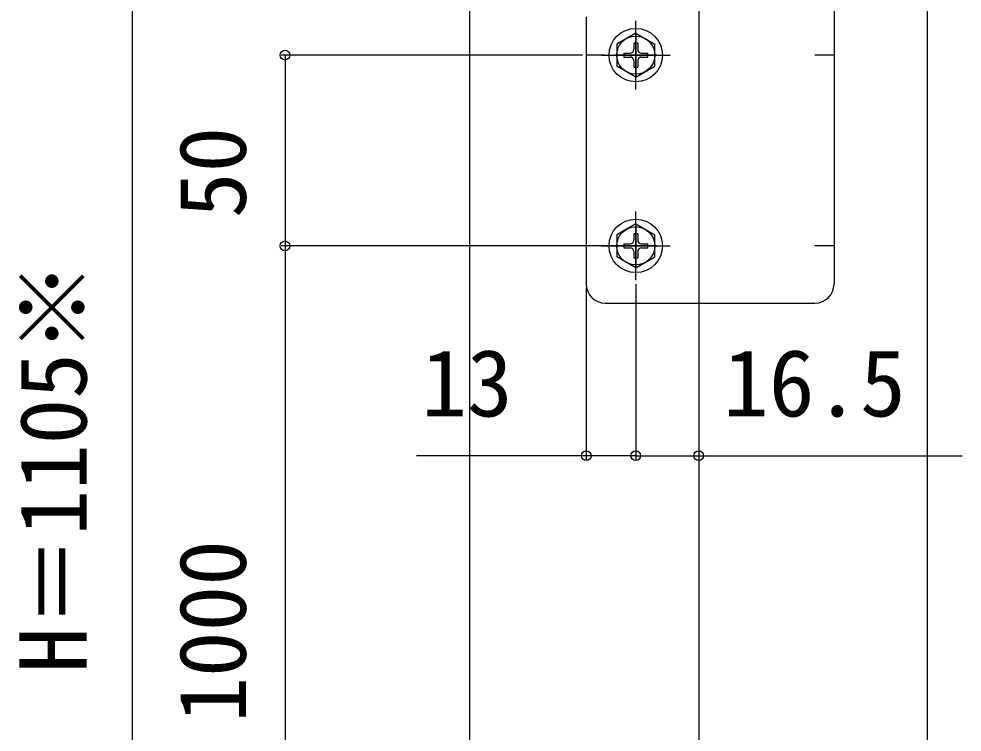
# Model space of a CAD drawing. Units: millimetres, scale not verified. Extents: x -1050 to 1050, y -1568 to 1559.
# Drawn here: x -272.8 to -25.4, y 968.3 to 1155.3 of the extents above; entities that cross this region are included whole.
import ezdxf
from ezdxf.enums import TextEntityAlignment as Align

# ---------------------------------------------------------------- set-up
doc = ezdxf.new("R2010")
doc.units = ezdxf.units.MM
doc.header["$LTSCALE"] = 8
for name, color, linetype in [('0-4_YKK_12', 2, 'Continuous'), ('0-5_YKK_13', 4, 'Continuous'), ('0-6_YKK_D', 6, 'Continuous'), ('0-8_YSS_K', 3, 'Continuous')]:
    doc.layers.add(name, color=color, linetype=linetype)
doc.styles.add('ＭＳ ゴシック', font='')
doc.styles.get('ＭＳ ゴシック').set_extended_font_data('MS Gothic')

msp = doc.modelspace()

# ---------------------------------------------------------------- linework, layer by layer
at = {"layer": '0-4_YKK_12'}
for p, q in [((-94.504, 1299.663), (-94.504, 553.502)), ((-111.004, 1136.756), (-111.004, 1154.756)), ((-111.004, 1151.256), (-111.004, 1140.256)), ((-120.004, 1145.756), (-102.004, 1145.756)), ((-105.504, 1145.756), (-116.504, 1145.756)), ((-111.004, 1086.756), (-111.004, 1104.756)), ((-111.004, 1101.256), (-111.004, 1090.256)), ((-120.004, 1095.756), (-102.004, 1095.756)), ((-105.504, 1095.756), (-116.504, 1095.756))]:
    msp.add_line(p, q, dxfattribs=at)
at = {"layer": '0-5_YKK_13'}
for p, q in [((-59.004, 1170.756), (-59.004, 1085.756)), ((-124.004, 1155.756), (-124.004, 1085.756)), ((-111.004, 1151.506), (-116.004, 1148.62)), ((-111.004, 1151.506), (-106.004, 1148.62)), ((-116.004, 1148.62), (-116.004, 1142.893)), ((-111.504, 1148.906), (-111.504, 1147.256)), ((-110.504, 1148.906), (-111.504, 1148.906)), ((-110.504, 1148.906), (-110.504, 1147.256)), ((-106.004, 1142.893), (-106.004, 1148.62)), ((-119.004, 1145.756), (-124.004, 1145.756)), ((-114.154, 1146.256), (-112.504, 1146.256)), ((-114.154, 1146.256), (-114.154, 1145.256)), ((-109.504, 1146.256), (-107.854, 1146.256)), ((-107.854, 1145.256), (-107.854, 1146.256)), ((-59.004, 1145.756), (-64.004, 1145.756)), ((-114.154, 1145.256), (-112.504, 1145.256)), ((-111.504, 1144.256), (-111.504, 1142.606)), ((-110.504, 1144.256), (-110.504, 1142.606)), ((-109.504, 1145.256), (-107.854, 1145.256)), ((-111.004, 1140.006), (-116.004, 1142.893)), ((-111.504, 1142.606), (-110.504, 1142.606)), ((-111.004, 1140.006), (-106.004, 1142.893)), ((-111.004, 1101.506), (-116.004, 1098.62)), ((-111.004, 1101.506), (-106.004, 1098.62)), ((-116.004, 1098.62), (-116.004, 1092.893)), ((-111.504, 1098.906), (-111.504, 1097.256)), ((-110.504, 1098.906), (-111.504, 1098.906)), ((-110.504, 1098.906), (-110.504, 1097.256)), ((-106.004, 1092.893), (-106.004, 1098.62)), ((-114.154, 1096.256), (-112.504, 1096.256)), ((-114.154, 1096.256), (-114.154, 1095.256)), ((-109.504, 1096.256), (-107.854, 1096.256)), ((-107.854, 1095.256), (-107.854, 1096.256)), ((-119.004, 1095.756), (-124.004, 1095.756)), ((-114.154, 1095.256), (-112.504, 1095.256)), ((-111.504, 1094.256), (-111.504, 1092.606)), ((-110.504, 1094.256), (-110.504, 1092.606)), ((-109.504, 1095.256), (-107.854, 1095.256)), ((-59.004, 1095.756), (-64.004, 1095.756)), ((-111.004, 1090.006), (-116.004, 1092.893)), ((-111.504, 1092.606), (-110.504, 1092.606)), ((-111.004, 1090.006), (-106.004, 1092.893)), ((-119.004, 1080.756), (-64.004, 1080.756))]:
    msp.add_line(p, q, dxfattribs=at)
for centre, radius in [((-111.004, 1145.756), 7), ((-111.004, 1145.756), 5), ((-111.004, 1095.756), 7), ((-111.004, 1095.756), 5)]:
    msp.add_circle(centre, radius, dxfattribs=at)
for centre, radius, start, end in [((-112.504, 1147.256), 1, 270, 0), ((-109.504, 1147.256), 1, 180, 270), ((-112.504, 1144.256), 1, 0, 90), ((-109.504, 1144.256), 1, 90, 180), ((-112.504, 1097.256), 1, 270, 0), ((-109.504, 1097.256), 1, 180, 270), ((-112.504, 1094.256), 1, 0, 90), ((-109.504, 1094.256), 1, 90, 180), ((-119.004, 1085.756), 5, 180, 270), ((-64.004, 1085.756), 5, 270, 0)]:
    msp.add_arc(centre, radius, start, end, dxfattribs=at)
at = {"layer": '0-6_YKK_D'}
for p, q in [((-243.004, 944.003), (-243.004, 1184.756)), ((-125.004, 1145.756), (-204.004, 1145.756)), ((-203.004, 1145.756), (-203.004, 1095.756)), ((-125.004, 1095.756), (-204.004, 1095.756)), ((-112.004, 1095.756), (-204.004, 1095.756)), ((-203.004, 1095.756), (-203.004, 918.003)), ((-124.004, 1084.756), (-124.004, 1039.756)), ((-111.004, 1085.756), (-111.004, 1039.756)), ((-111.004, 1085.756), (-111.004, 1039.756)), ((-94.504, 1079.756), (-94.504, 1039.756))]:
    msp.add_line(p, q, dxfattribs=at)
for points in [[(-111.004, 1040.756), (-124.004, 1040.756), (-168.558, 1040.756)], [(-111.004, 1040.756), (-94.504, 1040.756), (-25.404, 1040.756)]]:
    msp.add_lwpolyline(points, dxfattribs=at)
for centre in [(-203.004, 1145.756), (-203.004, 1095.756), (-203.004, 1095.756), (-124.004, 1040.756), (-111.004, 1040.756), (-111.004, 1040.756), (-94.504, 1040.756)]:
    msp.add_circle(centre, 1.275, dxfattribs=at)
at = {"layer": '0-8_YSS_K'}
for p, q in [((-154.504, 548.003), (-154.504, 1299.663)), ((-34.504, 548.003), (-34.504, 1299.663))]:
    msp.add_line(p, q, dxfattribs=at)

# ---------------------------------------------------------------- texts
at = {"layer": '0-6_YKK_D', "style": 'ＭＳ ゴシック'}
for s, p in [('50', (-208.004, 1103.029)), ('H＝1105※', (-249.777, 983.789)), ('1000', (-208.004, 970.743))]:
    msp.add_text(s, height=17.6, rotation=90, dxfattribs=at).set_placement(p, align=Align.BOTTOM_LEFT)
for s, p in [('13', (-167.24, 1045.756)), ('16.5', (-88.086, 1045.756))]:
    msp.add_text(s, height=17.6, dxfattribs=at).set_placement(p, align=Align.BOTTOM_LEFT)

doc.saveas('drawing.dxf')
